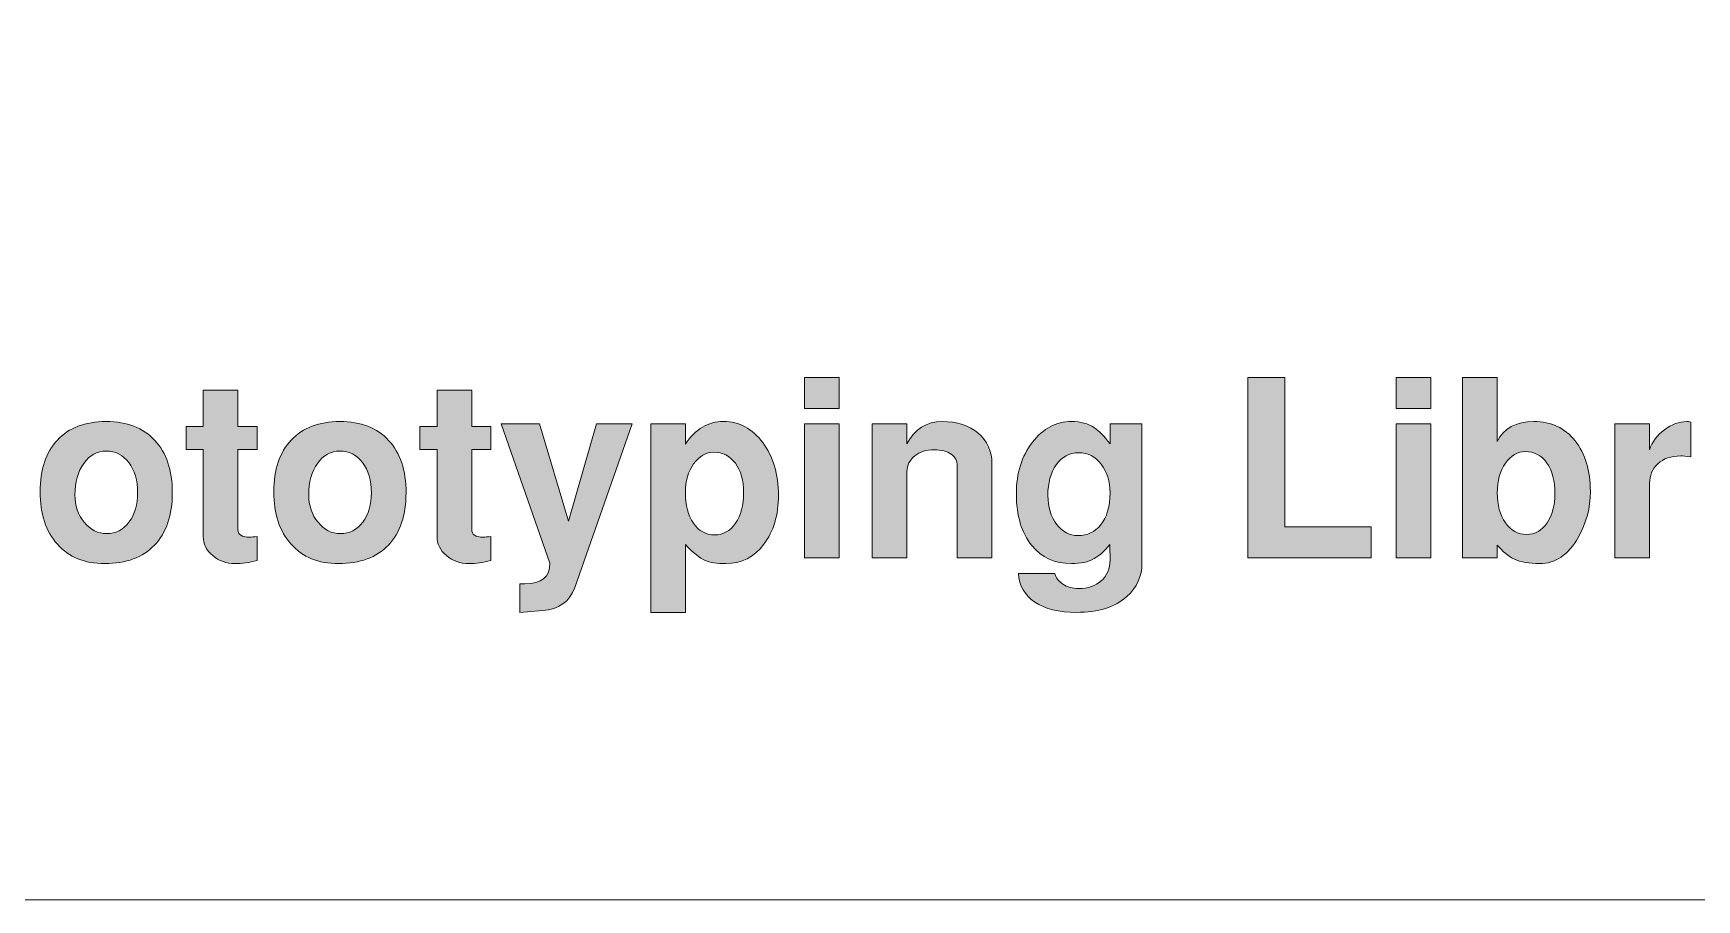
# Model space of a CAD drawing. Header units: inches. Extents: x 0.51 to 4.61, y -3.99 to -0.49.
# Drawn here: x 1.28 to 2.12, y -3.991 to -3.553 of the extents above; entities that cross this region are included whole.
import ezdxf

# ---------------------------------------------------------------- set-up
doc = ezdxf.new("R2010")
doc.units = ezdxf.units.IN
doc.header["$MEASUREMENT"] = 0
doc.layers.add('Layer 1', color=7, linetype='Continuous')

# ---------------------------------------------------------------- blocks, each defined once
blk = doc.blocks.new('block 27')
at = {"layer": 'Layer 1', "true_color": 0xed1f24}
h = blk.add_hatch(color=240, dxfattribs=at)
h.dxf.hatch_style = 2
h.paths.add_polyline_path([(1.68681, -3.74259), (1.6693, -3.74259), (1.6693, -3.72696), (1.68681, -3.72696)])
h.paths.add_polyline_path([(1.68681, -3.81809), (1.6693, -3.81809), (1.6693, -3.75034), (1.68681, -3.75034)])
h = blk.add_hatch(color=240, dxfattribs=at)
h.dxf.hatch_style = 2
h.paths.add_polyline_path([(1.95544, -3.81809), (1.89307, -3.81809), (1.89307, -3.72696), (1.91181, -3.72696), (1.91181, -3.80246), (1.95544, -3.80246)])
h = blk.add_hatch(color=240, dxfattribs=at)
h.dxf.hatch_style = 2
h.paths.add_polyline_path([(1.98544, -3.74259), (1.96794, -3.74259), (1.96794, -3.72696), (1.98544, -3.72696)])
h.paths.add_polyline_path([(1.98544, -3.81809), (1.96794, -3.81809), (1.96794, -3.75034), (1.98544, -3.75034)])
h = blk.add_hatch(color=240, dxfattribs=at)
h.dxf.hatch_style = 2
edge = h.paths.add_edge_path()
edge.add_spline(control_points=[(2.06607, -3.78459), (2.06607, -3.79276), (2.06402, -3.80046), (2.05994, -3.80771), (2.05494, -3.81655), (2.04844, -3.82096), (2.04044, -3.82096), (2.03527, -3.82096), (2.03102, -3.82021), (2.02769, -3.81871), (2.02477, -3.81729), (2.0219, -3.81492), (2.01906, -3.81159), (2.01906, -3.81159), (2.01906, -3.81809), (2.01906, -3.81809), (2.01906, -3.81809), (2.00157, -3.81809), (2.00157, -3.81809), (2.00157, -3.81809), (2.00157, -3.72696), (2.00157, -3.72696), (2.00157, -3.72696), (2.01906, -3.72696), (2.01906, -3.72696), (2.01906, -3.72696), (2.01906, -3.75934), (2.01906, -3.75934), (2.02231, -3.75259), (2.02848, -3.74921), (2.03756, -3.74921), (2.04631, -3.74921), (2.05325, -3.75246), (2.05838, -3.75897), (2.0635, -3.76546), (2.06607, -3.77401), (2.06607, -3.78459)], knot_values=[0, 0, 0, 0, 1, 1, 1, 2, 2, 2, 3, 3, 3, 4, 4, 4, 5, 5, 5, 6, 6, 6, 7, 7, 7, 8, 8, 8, 9, 9, 9, 10, 10, 10, 11, 11, 11, 12, 12, 12, 12], degree=3, periodic=1)
edge = h.paths.add_edge_path()
edge.add_spline(control_points=[(2.04819, -3.78559), (2.04819, -3.77917), (2.04682, -3.77403), (2.04408, -3.77015), (2.04134, -3.76628), (2.03773, -3.76434), (2.03325, -3.76434), (2.02935, -3.76434), (2.02601, -3.76632), (2.02323, -3.77028), (2.02045, -3.77424), (2.01906, -3.77922), (2.01906, -3.78521), (2.01906, -3.79138), (2.02043, -3.79642), (2.02317, -3.80034), (2.02591, -3.80425), (2.02947, -3.80621), (2.03387, -3.80621), (2.03811, -3.80621), (2.04155, -3.80427), (2.04421, -3.8004), (2.04686, -3.79652), (2.04819, -3.79159), (2.04819, -3.78559)], knot_values=[0, 0, 0, 0, 1, 1, 1, 2, 2, 2, 3, 3, 3, 4, 4, 4, 5, 5, 5, 6, 6, 6, 7, 7, 7, 8, 8, 8, 8], degree=3, periodic=1)
h = blk.add_hatch(color=240, dxfattribs=at)
h.dxf.hatch_style = 2
edge = h.paths.add_edge_path()
edge.add_spline(control_points=[(1.39306, -3.81946), (1.38897, -3.82046), (1.38526, -3.82096), (1.38193, -3.82096), (1.37752, -3.82096), (1.37373, -3.81961), (1.37056, -3.8169), (1.36739, -3.8142), (1.3658, -3.81096), (1.3658, -3.80721), (1.3658, -3.80721), (1.3658, -3.76334), (1.3658, -3.76334), (1.3658, -3.76334), (1.35718, -3.76334), (1.35718, -3.76334), (1.35718, -3.76334), (1.35718, -3.75172), (1.35718, -3.75172), (1.35718, -3.75172), (1.3658, -3.75172), (1.3658, -3.75172), (1.3658, -3.75172), (1.3658, -3.73334), (1.3658, -3.73334), (1.3658, -3.73334), (1.38331, -3.73334), (1.38331, -3.73334), (1.38331, -3.73334), (1.38331, -3.75172), (1.38331, -3.75172), (1.38331, -3.75172), (1.39306, -3.75172), (1.39306, -3.75172), (1.39306, -3.75172), (1.39306, -3.76334), (1.39306, -3.76334), (1.39306, -3.76334), (1.38331, -3.76334), (1.38331, -3.76334), (1.38331, -3.76334), (1.38331, -3.80371), (1.38331, -3.80371), (1.38331, -3.80629), (1.38526, -3.80759), (1.38918, -3.80759), (1.3901, -3.80751), (1.39139, -3.80742), (1.39306, -3.80734), (1.39306, -3.80734), (1.39306, -3.81946), (1.39306, -3.81946)], knot_values=[0, 0, 0, 0, 1, 1, 1, 2, 2, 2, 3, 3, 3, 4, 4, 4, 5, 5, 5, 6, 6, 6, 7, 7, 7, 8, 8, 8, 9, 9, 9, 10, 10, 10, 11, 11, 11, 12, 12, 12, 13, 13, 13, 14, 14, 14, 15, 15, 15, 16, 16, 16, 17, 17, 17, 17], degree=3, periodic=1)
h = blk.add_hatch(color=240, dxfattribs=at)
h.dxf.hatch_style = 2
edge = h.paths.add_edge_path()
edge.add_spline(control_points=[(1.51106, -3.81946), (1.50697, -3.82046), (1.50326, -3.82096), (1.49993, -3.82096), (1.49552, -3.82096), (1.49173, -3.81961), (1.48856, -3.8169), (1.48539, -3.8142), (1.48381, -3.81096), (1.48381, -3.80721), (1.48381, -3.80721), (1.48381, -3.76334), (1.48381, -3.76334), (1.48381, -3.76334), (1.47518, -3.76334), (1.47518, -3.76334), (1.47518, -3.76334), (1.47518, -3.75172), (1.47518, -3.75172), (1.47518, -3.75172), (1.48381, -3.75172), (1.48381, -3.75172), (1.48381, -3.75172), (1.48381, -3.73334), (1.48381, -3.73334), (1.48381, -3.73334), (1.50131, -3.73334), (1.50131, -3.73334), (1.50131, -3.73334), (1.50131, -3.75172), (1.50131, -3.75172), (1.50131, -3.75172), (1.51106, -3.75172), (1.51106, -3.75172), (1.51106, -3.75172), (1.51106, -3.76334), (1.51106, -3.76334), (1.51106, -3.76334), (1.50131, -3.76334), (1.50131, -3.76334), (1.50131, -3.76334), (1.50131, -3.80371), (1.50131, -3.80371), (1.50131, -3.80629), (1.50326, -3.80759), (1.50718, -3.80759), (1.5081, -3.80751), (1.50939, -3.80742), (1.51106, -3.80734), (1.51106, -3.80734), (1.51106, -3.81946), (1.51106, -3.81946)], knot_values=[0, 0, 0, 0, 1, 1, 1, 2, 2, 2, 3, 3, 3, 4, 4, 4, 5, 5, 5, 6, 6, 6, 7, 7, 7, 8, 8, 8, 9, 9, 9, 10, 10, 10, 11, 11, 11, 12, 12, 12, 13, 13, 13, 14, 14, 14, 15, 15, 15, 16, 16, 16, 17, 17, 17, 17], degree=3, periodic=1)
h = blk.add_hatch(color=240, dxfattribs=at)
h.dxf.hatch_style = 2
edge = h.paths.add_edge_path()
edge.add_spline(control_points=[(1.35018, -3.78509), (1.35018, -3.79651), (1.3472, -3.80534), (1.34124, -3.81159), (1.33528, -3.81784), (1.32688, -3.82096), (1.31605, -3.82096), (1.30596, -3.82096), (1.29801, -3.81772), (1.29218, -3.81121), (1.28634, -3.80471), (1.28343, -3.79584), (1.28343, -3.78459), (1.28343, -3.77351), (1.28634, -3.76484), (1.29218, -3.75859), (1.29801, -3.75234), (1.30621, -3.74921), (1.3168, -3.74921), (1.3273, -3.74921), (1.33549, -3.75238), (1.34136, -3.75871), (1.34724, -3.76505), (1.35018, -3.77384), (1.35018, -3.78509)], knot_values=[0, 0, 0, 0, 1, 1, 1, 2, 2, 2, 3, 3, 3, 4, 4, 4, 5, 5, 5, 6, 6, 6, 7, 7, 7, 8, 8, 8, 8], degree=3, periodic=1)
edge = h.paths.add_edge_path()
edge.add_spline(control_points=[(1.33268, -3.78515), (1.33268, -3.77892), (1.33118, -3.77385), (1.32817, -3.76994), (1.32517, -3.76604), (1.32138, -3.76409), (1.3168, -3.76409), (1.31222, -3.76409), (1.30844, -3.76617), (1.30549, -3.77032), (1.30253, -3.77448), (1.30105, -3.77979), (1.30105, -3.78627), (1.30105, -3.79167), (1.30261, -3.79628), (1.30574, -3.8001), (1.30887, -3.80393), (1.31263, -3.80584), (1.31705, -3.80584), (1.32163, -3.80584), (1.32539, -3.80391), (1.3283, -3.80004), (1.33122, -3.79618), (1.33268, -3.79122), (1.33268, -3.78515)], knot_values=[0, 0, 0, 0, 1, 1, 1, 2, 2, 2, 3, 3, 3, 4, 4, 4, 5, 5, 5, 6, 6, 6, 7, 7, 7, 8, 8, 8, 8], degree=3, periodic=1)
h = blk.add_hatch(color=240, dxfattribs=at)
h.dxf.hatch_style = 2
edge = h.paths.add_edge_path()
edge.add_spline(control_points=[(1.46819, -3.78509), (1.46819, -3.79651), (1.4652, -3.80534), (1.45925, -3.81159), (1.45329, -3.81784), (1.44489, -3.82096), (1.43405, -3.82096), (1.42397, -3.82096), (1.41602, -3.81772), (1.41018, -3.81121), (1.40435, -3.80471), (1.40144, -3.79584), (1.40144, -3.78459), (1.40144, -3.77351), (1.40435, -3.76484), (1.41018, -3.75859), (1.41602, -3.75234), (1.42422, -3.74921), (1.43481, -3.74921), (1.44531, -3.74921), (1.4535, -3.75238), (1.45937, -3.75871), (1.46524, -3.76505), (1.46819, -3.77384), (1.46819, -3.78509)], knot_values=[0, 0, 0, 0, 1, 1, 1, 2, 2, 2, 3, 3, 3, 4, 4, 4, 5, 5, 5, 6, 6, 6, 7, 7, 7, 8, 8, 8, 8], degree=3, periodic=1)
edge = h.paths.add_edge_path()
edge.add_spline(control_points=[(1.45068, -3.78515), (1.45068, -3.77892), (1.44918, -3.77385), (1.44618, -3.76994), (1.44318, -3.76604), (1.43939, -3.76409), (1.43481, -3.76409), (1.43022, -3.76409), (1.42645, -3.76617), (1.4235, -3.77032), (1.42054, -3.77448), (1.41906, -3.77979), (1.41906, -3.78627), (1.41906, -3.79167), (1.42062, -3.79628), (1.42375, -3.8001), (1.42687, -3.80393), (1.43064, -3.80584), (1.43506, -3.80584), (1.43964, -3.80584), (1.44339, -3.80391), (1.44631, -3.80004), (1.44923, -3.79618), (1.45068, -3.79122), (1.45068, -3.78515)], knot_values=[0, 0, 0, 0, 1, 1, 1, 2, 2, 2, 3, 3, 3, 4, 4, 4, 5, 5, 5, 6, 6, 6, 7, 7, 7, 8, 8, 8, 8], degree=3, periodic=1)
h = blk.add_hatch(color=240, dxfattribs=at)
h.dxf.hatch_style = 2
edge = h.paths.add_edge_path()
edge.add_spline(control_points=[(1.58231, -3.75034), (1.58231, -3.75034), (1.55331, -3.83309), (1.55331, -3.83309), (1.55081, -3.84017), (1.54539, -3.84405), (1.53706, -3.84471), (1.53706, -3.84471), (1.52556, -3.84559), (1.52556, -3.84559), (1.52556, -3.84559), (1.52556, -3.83121), (1.52556, -3.83121), (1.52556, -3.83121), (1.52818, -3.83121), (1.52818, -3.83121), (1.5366, -3.83121), (1.54081, -3.82771), (1.54081, -3.82071), (1.54081, -3.82071), (1.51618, -3.75034), (1.51618, -3.75034), (1.51618, -3.75034), (1.53556, -3.75034), (1.53556, -3.75034), (1.53556, -3.75034), (1.55018, -3.79947), (1.55018, -3.79947), (1.55018, -3.79947), (1.56431, -3.75034), (1.56431, -3.75034), (1.56431, -3.75034), (1.58231, -3.75034), (1.58231, -3.75034)], knot_values=[0, 0, 0, 0, 1, 1, 1, 2, 2, 2, 3, 3, 3, 4, 4, 4, 5, 5, 5, 6, 6, 6, 7, 7, 7, 8, 8, 8, 9, 9, 9, 10, 10, 10, 11, 11, 11, 11], degree=3, periodic=1)
h = blk.add_hatch(color=240, dxfattribs=at)
h.dxf.hatch_style = 2
edge = h.paths.add_edge_path()
edge.add_spline(control_points=[(1.65618, -3.78647), (1.65618, -3.79646), (1.65373, -3.80471), (1.64881, -3.81121), (1.64389, -3.81772), (1.63747, -3.82096), (1.62956, -3.82096), (1.62506, -3.82096), (1.6216, -3.82042), (1.61918, -3.81934), (1.61635, -3.81809), (1.61302, -3.81542), (1.60919, -3.81134), (1.60919, -3.81134), (1.60919, -3.84559), (1.60919, -3.84559), (1.60919, -3.84559), (1.59168, -3.84559), (1.59168, -3.84559), (1.59168, -3.84559), (1.59168, -3.75034), (1.59168, -3.75034), (1.59168, -3.75034), (1.60919, -3.75034), (1.60919, -3.75034), (1.60919, -3.75034), (1.60919, -3.76059), (1.60919, -3.76059), (1.61426, -3.753), (1.62068, -3.74921), (1.62843, -3.74921), (1.63635, -3.74921), (1.64295, -3.75275), (1.64825, -3.75984), (1.65354, -3.76692), (1.65618, -3.7758), (1.65618, -3.78647)], knot_values=[0, 0, 0, 0, 1, 1, 1, 2, 2, 2, 3, 3, 3, 4, 4, 4, 5, 5, 5, 6, 6, 6, 7, 7, 7, 8, 8, 8, 9, 9, 9, 10, 10, 10, 11, 11, 11, 12, 12, 12, 12], degree=3, periodic=1)
edge = h.paths.add_edge_path()
edge.add_spline(control_points=[(1.63856, -3.78497), (1.63856, -3.77888), (1.63719, -3.77399), (1.63443, -3.77028), (1.63169, -3.76657), (1.62806, -3.76472), (1.62356, -3.76472), (1.61956, -3.76472), (1.61616, -3.76665), (1.61337, -3.77053), (1.61058, -3.7744), (1.60919, -3.77926), (1.60919, -3.78509), (1.60919, -3.7915), (1.61053, -3.79667), (1.61325, -3.80059), (1.61595, -3.8045), (1.61951, -3.80646), (1.62394, -3.80646), (1.62826, -3.80646), (1.63179, -3.8045), (1.63449, -3.80059), (1.6372, -3.79667), (1.63856, -3.79146), (1.63856, -3.78497)], knot_values=[0, 0, 0, 0, 1, 1, 1, 2, 2, 2, 3, 3, 3, 4, 4, 4, 5, 5, 5, 6, 6, 6, 7, 7, 7, 8, 8, 8, 8], degree=3, periodic=1)
h = blk.add_hatch(color=240, dxfattribs=at)
h.dxf.hatch_style = 2
edge = h.paths.add_edge_path()
edge.add_spline(control_points=[(1.76394, -3.81809), (1.76394, -3.81809), (1.74644, -3.81809), (1.74644, -3.81809), (1.74644, -3.81809), (1.74644, -3.77159), (1.74644, -3.77159), (1.74644, -3.76909), (1.7454, -3.76711), (1.74331, -3.76565), (1.74123, -3.76419), (1.7384, -3.76346), (1.73482, -3.76346), (1.7309, -3.76346), (1.72763, -3.76451), (1.725, -3.76659), (1.72238, -3.76867), (1.72106, -3.77129), (1.72106, -3.77446), (1.72106, -3.77446), (1.72106, -3.81809), (1.72106, -3.81809), (1.72106, -3.81809), (1.70357, -3.81809), (1.70357, -3.81809), (1.70357, -3.81809), (1.70357, -3.75034), (1.70357, -3.75034), (1.70357, -3.75034), (1.72106, -3.75034), (1.72106, -3.75034), (1.72106, -3.75034), (1.72106, -3.76046), (1.72106, -3.76046), (1.72498, -3.75296), (1.7309, -3.74921), (1.73882, -3.74921), (1.7464, -3.74921), (1.75248, -3.75117), (1.75707, -3.75509), (1.76164, -3.75901), (1.76394, -3.76417), (1.76394, -3.77059), (1.76394, -3.77059), (1.76394, -3.81809), (1.76394, -3.81809)], knot_values=[0, 0, 0, 0, 1, 1, 1, 2, 2, 2, 3, 3, 3, 4, 4, 4, 5, 5, 5, 6, 6, 6, 7, 7, 7, 8, 8, 8, 9, 9, 9, 10, 10, 10, 11, 11, 11, 12, 12, 12, 13, 13, 13, 14, 14, 14, 15, 15, 15, 15], degree=3, periodic=1)
h = blk.add_hatch(color=240, dxfattribs=at)
h.dxf.hatch_style = 2
edge = h.paths.add_edge_path()
edge.add_spline(control_points=[(1.83969, -3.82059), (1.83969, -3.82734), (1.83714, -3.833), (1.83207, -3.83759), (1.82614, -3.84292), (1.81769, -3.84559), (1.80669, -3.84559), (1.79777, -3.84559), (1.79075, -3.84386), (1.78562, -3.8404), (1.7805, -3.83694), (1.77773, -3.83213), (1.77732, -3.82596), (1.77732, -3.82596), (1.79566, -3.82596), (1.79566, -3.82596), (1.79608, -3.82796), (1.79742, -3.82973), (1.79968, -3.83128), (1.80195, -3.83282), (1.80463, -3.83359), (1.80773, -3.83359), (1.81242, -3.83359), (1.81623, -3.83228), (1.81917, -3.82965), (1.8221, -3.82703), (1.82357, -3.82355), (1.82357, -3.81921), (1.82357, -3.81471), (1.82352, -3.81209), (1.82344, -3.81134), (1.82067, -3.81476), (1.81803, -3.81713), (1.81552, -3.81846), (1.81251, -3.82013), (1.8087, -3.82096), (1.80408, -3.82096), (1.79571, -3.82096), (1.78905, -3.81793), (1.78411, -3.81184), (1.77891, -3.80551), (1.77631, -3.7968), (1.77631, -3.78571), (1.77631, -3.77538), (1.77899, -3.76671), (1.78436, -3.75971), (1.78972, -3.75271), (1.79634, -3.74921), (1.80421, -3.74921), (1.80865, -3.74921), (1.81247, -3.75026), (1.81565, -3.75234), (1.81799, -3.75392), (1.82063, -3.75663), (1.82357, -3.76046), (1.82357, -3.76046), (1.82357, -3.75034), (1.82357, -3.75034), (1.82357, -3.75034), (1.83969, -3.75034), (1.83969, -3.75034), (1.83969, -3.75034), (1.83969, -3.82059), (1.83969, -3.82059)], knot_values=[0, 0, 0, 0, 1, 1, 1, 2, 2, 2, 3, 3, 3, 4, 4, 4, 5, 5, 5, 6, 6, 6, 7, 7, 7, 8, 8, 8, 9, 9, 9, 10, 10, 10, 11, 11, 11, 12, 12, 12, 13, 13, 13, 14, 14, 14, 15, 15, 15, 16, 16, 16, 17, 17, 17, 18, 18, 18, 19, 19, 19, 20, 20, 20, 21, 21, 21, 21], degree=3, periodic=1)
edge = h.paths.add_edge_path()
edge.add_spline(control_points=[(1.82357, -3.78521), (1.82357, -3.77938), (1.82206, -3.77455), (1.81906, -3.77071), (1.81607, -3.76688), (1.81227, -3.76496), (1.80769, -3.76496), (1.80302, -3.76496), (1.79927, -3.76698), (1.79644, -3.77102), (1.79361, -3.77507), (1.79219, -3.78025), (1.79219, -3.78659), (1.79219, -3.79234), (1.79367, -3.79715), (1.79662, -3.80103), (1.79958, -3.8049), (1.80319, -3.80684), (1.80744, -3.80684), (1.81211, -3.80684), (1.8159, -3.80505), (1.81881, -3.80147), (1.82198, -3.79755), (1.82357, -3.79213), (1.82357, -3.78521)], knot_values=[0, 0, 0, 0, 1, 1, 1, 2, 2, 2, 3, 3, 3, 4, 4, 4, 5, 5, 5, 6, 6, 6, 7, 7, 7, 8, 8, 8, 8], degree=3, periodic=1)
h = blk.add_hatch(color=240, dxfattribs=at)
h.dxf.hatch_style = 2
edge = h.paths.add_edge_path()
edge.add_spline(control_points=[(2.11682, -3.76696), (2.11449, -3.76671), (2.11278, -3.76659), (2.11169, -3.76659), (2.10678, -3.76659), (2.10293, -3.7679), (2.10013, -3.77053), (2.09734, -3.77315), (2.09595, -3.77646), (2.09595, -3.78046), (2.09595, -3.78046), (2.09595, -3.81809), (2.09595, -3.81809), (2.09595, -3.81809), (2.07844, -3.81809), (2.07844, -3.81809), (2.07844, -3.81809), (2.07844, -3.75034), (2.07844, -3.75034), (2.07844, -3.75034), (2.09595, -3.75034), (2.09595, -3.75034), (2.09595, -3.75034), (2.09595, -3.76346), (2.09595, -3.76346), (2.0972, -3.75946), (2.0997, -3.75609), (2.10345, -3.75334), (2.1072, -3.75059), (2.11095, -3.74921), (2.1147, -3.74921), (2.11511, -3.74921), (2.11582, -3.74929), (2.11682, -3.74946), (2.11682, -3.74946), (2.11682, -3.76696), (2.11682, -3.76696)], knot_values=[0, 0, 0, 0, 1, 1, 1, 2, 2, 2, 3, 3, 3, 4, 4, 4, 5, 5, 5, 6, 6, 6, 7, 7, 7, 8, 8, 8, 9, 9, 9, 10, 10, 10, 11, 11, 11, 12, 12, 12, 12], degree=3, periodic=1)
at = {"layer": 'Layer 1', "lineweight": 0}
for points in [[(1.68681, -3.74259), (1.6693, -3.74259), (1.6693, -3.72696), (1.68681, -3.72696), (1.68681, -3.74259)], [(1.95544, -3.81809), (1.89307, -3.81809), (1.89307, -3.72696), (1.91181, -3.72696), (1.91181, -3.80246), (1.95544, -3.80246), (1.95544, -3.81809)], [(1.98544, -3.74259), (1.96794, -3.74259), (1.96794, -3.72696), (1.98544, -3.72696), (1.98544, -3.74259)], [(1.68681, -3.81809), (1.6693, -3.81809), (1.6693, -3.75034), (1.68681, -3.75034), (1.68681, -3.81809)], [(1.98544, -3.81809), (1.96794, -3.81809), (1.96794, -3.75034), (1.98544, -3.75034), (1.98544, -3.81809)]]:
    blk.add_lwpolyline(points, dxfattribs=at)
for points, knots in [([(2.06607, -3.78459), (2.06607, -3.79276), (2.06402, -3.80046), (2.05994, -3.80771), (2.05494, -3.81655), (2.04844, -3.82096), (2.04044, -3.82096), (2.03527, -3.82096), (2.03102, -3.82021), (2.02769, -3.81871), (2.02477, -3.81729), (2.0219, -3.81492), (2.01906, -3.81159), (2.01906, -3.81159), (2.01906, -3.81809), (2.01906, -3.81809), (2.01906, -3.81809), (2.00157, -3.81809), (2.00157, -3.81809), (2.00157, -3.81809), (2.00157, -3.72696), (2.00157, -3.72696), (2.00157, -3.72696), (2.01906, -3.72696), (2.01906, -3.72696), (2.01906, -3.72696), (2.01906, -3.75934), (2.01906, -3.75934), (2.02231, -3.75259), (2.02848, -3.74921), (2.03756, -3.74921), (2.04631, -3.74921), (2.05325, -3.75246), (2.05838, -3.75897), (2.0635, -3.76546), (2.06607, -3.77401), (2.06607, -3.78459)], [0, 0, 0, 0, 1, 1, 1, 2, 2, 2, 3, 3, 3, 4, 4, 4, 5, 5, 5, 6, 6, 6, 7, 7, 7, 8, 8, 8, 9, 9, 9, 10, 10, 10, 11, 11, 11, 12, 12, 12, 12]), ([(1.39306, -3.81946), (1.38897, -3.82046), (1.38526, -3.82096), (1.38193, -3.82096), (1.37752, -3.82096), (1.37373, -3.81961), (1.37056, -3.8169), (1.36739, -3.8142), (1.3658, -3.81096), (1.3658, -3.80721), (1.3658, -3.80721), (1.3658, -3.76334), (1.3658, -3.76334), (1.3658, -3.76334), (1.35718, -3.76334), (1.35718, -3.76334), (1.35718, -3.76334), (1.35718, -3.75172), (1.35718, -3.75172), (1.35718, -3.75172), (1.3658, -3.75172), (1.3658, -3.75172), (1.3658, -3.75172), (1.3658, -3.73334), (1.3658, -3.73334), (1.3658, -3.73334), (1.38331, -3.73334), (1.38331, -3.73334), (1.38331, -3.73334), (1.38331, -3.75172), (1.38331, -3.75172), (1.38331, -3.75172), (1.39306, -3.75172), (1.39306, -3.75172), (1.39306, -3.75172), (1.39306, -3.76334), (1.39306, -3.76334), (1.39306, -3.76334), (1.38331, -3.76334), (1.38331, -3.76334), (1.38331, -3.76334), (1.38331, -3.80371), (1.38331, -3.80371), (1.38331, -3.80629), (1.38526, -3.80759), (1.38918, -3.80759), (1.3901, -3.80751), (1.39139, -3.80742), (1.39306, -3.80734), (1.39306, -3.80734), (1.39306, -3.81946), (1.39306, -3.81946)], [0, 0, 0, 0, 1, 1, 1, 2, 2, 2, 3, 3, 3, 4, 4, 4, 5, 5, 5, 6, 6, 6, 7, 7, 7, 8, 8, 8, 9, 9, 9, 10, 10, 10, 11, 11, 11, 12, 12, 12, 13, 13, 13, 14, 14, 14, 15, 15, 15, 16, 16, 16, 17, 17, 17, 17]), ([(1.51106, -3.81946), (1.50697, -3.82046), (1.50326, -3.82096), (1.49993, -3.82096), (1.49552, -3.82096), (1.49173, -3.81961), (1.48856, -3.8169), (1.48539, -3.8142), (1.48381, -3.81096), (1.48381, -3.80721), (1.48381, -3.80721), (1.48381, -3.76334), (1.48381, -3.76334), (1.48381, -3.76334), (1.47518, -3.76334), (1.47518, -3.76334), (1.47518, -3.76334), (1.47518, -3.75172), (1.47518, -3.75172), (1.47518, -3.75172), (1.48381, -3.75172), (1.48381, -3.75172), (1.48381, -3.75172), (1.48381, -3.73334), (1.48381, -3.73334), (1.48381, -3.73334), (1.50131, -3.73334), (1.50131, -3.73334), (1.50131, -3.73334), (1.50131, -3.75172), (1.50131, -3.75172), (1.50131, -3.75172), (1.51106, -3.75172), (1.51106, -3.75172), (1.51106, -3.75172), (1.51106, -3.76334), (1.51106, -3.76334), (1.51106, -3.76334), (1.50131, -3.76334), (1.50131, -3.76334), (1.50131, -3.76334), (1.50131, -3.80371), (1.50131, -3.80371), (1.50131, -3.80629), (1.50326, -3.80759), (1.50718, -3.80759), (1.5081, -3.80751), (1.50939, -3.80742), (1.51106, -3.80734), (1.51106, -3.80734), (1.51106, -3.81946), (1.51106, -3.81946)], [0, 0, 0, 0, 1, 1, 1, 2, 2, 2, 3, 3, 3, 4, 4, 4, 5, 5, 5, 6, 6, 6, 7, 7, 7, 8, 8, 8, 9, 9, 9, 10, 10, 10, 11, 11, 11, 12, 12, 12, 13, 13, 13, 14, 14, 14, 15, 15, 15, 16, 16, 16, 17, 17, 17, 17]), ([(1.35018, -3.78509), (1.35018, -3.79651), (1.3472, -3.80534), (1.34124, -3.81159), (1.33528, -3.81784), (1.32688, -3.82096), (1.31605, -3.82096), (1.30596, -3.82096), (1.29801, -3.81772), (1.29218, -3.81121), (1.28634, -3.80471), (1.28343, -3.79584), (1.28343, -3.78459), (1.28343, -3.77351), (1.28634, -3.76484), (1.29218, -3.75859), (1.29801, -3.75234), (1.30621, -3.74921), (1.3168, -3.74921), (1.3273, -3.74921), (1.33549, -3.75238), (1.34136, -3.75871), (1.34724, -3.76505), (1.35018, -3.77384), (1.35018, -3.78509)], [0, 0, 0, 0, 1, 1, 1, 2, 2, 2, 3, 3, 3, 4, 4, 4, 5, 5, 5, 6, 6, 6, 7, 7, 7, 8, 8, 8, 8]), ([(1.46819, -3.78509), (1.46819, -3.79651), (1.4652, -3.80534), (1.45925, -3.81159), (1.45329, -3.81784), (1.44489, -3.82096), (1.43405, -3.82096), (1.42397, -3.82096), (1.41602, -3.81772), (1.41018, -3.81121), (1.40435, -3.80471), (1.40144, -3.79584), (1.40144, -3.78459), (1.40144, -3.77351), (1.40435, -3.76484), (1.41018, -3.75859), (1.41602, -3.75234), (1.42422, -3.74921), (1.43481, -3.74921), (1.44531, -3.74921), (1.4535, -3.75238), (1.45937, -3.75871), (1.46524, -3.76505), (1.46819, -3.77384), (1.46819, -3.78509)], [0, 0, 0, 0, 1, 1, 1, 2, 2, 2, 3, 3, 3, 4, 4, 4, 5, 5, 5, 6, 6, 6, 7, 7, 7, 8, 8, 8, 8]), ([(1.58231, -3.75034), (1.58231, -3.75034), (1.55331, -3.83309), (1.55331, -3.83309), (1.55081, -3.84017), (1.54539, -3.84405), (1.53706, -3.84471), (1.53706, -3.84471), (1.52556, -3.84559), (1.52556, -3.84559), (1.52556, -3.84559), (1.52556, -3.83121), (1.52556, -3.83121), (1.52556, -3.83121), (1.52818, -3.83121), (1.52818, -3.83121), (1.5366, -3.83121), (1.54081, -3.82771), (1.54081, -3.82071), (1.54081, -3.82071), (1.51618, -3.75034), (1.51618, -3.75034), (1.51618, -3.75034), (1.53556, -3.75034), (1.53556, -3.75034), (1.53556, -3.75034), (1.55018, -3.79947), (1.55018, -3.79947), (1.55018, -3.79947), (1.56431, -3.75034), (1.56431, -3.75034), (1.56431, -3.75034), (1.58231, -3.75034), (1.58231, -3.75034)], [0, 0, 0, 0, 1, 1, 1, 2, 2, 2, 3, 3, 3, 4, 4, 4, 5, 5, 5, 6, 6, 6, 7, 7, 7, 8, 8, 8, 9, 9, 9, 10, 10, 10, 11, 11, 11, 11]), ([(1.65618, -3.78647), (1.65618, -3.79646), (1.65373, -3.80471), (1.64881, -3.81121), (1.64389, -3.81772), (1.63747, -3.82096), (1.62956, -3.82096), (1.62506, -3.82096), (1.6216, -3.82042), (1.61918, -3.81934), (1.61635, -3.81809), (1.61302, -3.81542), (1.60919, -3.81134), (1.60919, -3.81134), (1.60919, -3.84559), (1.60919, -3.84559), (1.60919, -3.84559), (1.59168, -3.84559), (1.59168, -3.84559), (1.59168, -3.84559), (1.59168, -3.75034), (1.59168, -3.75034), (1.59168, -3.75034), (1.60919, -3.75034), (1.60919, -3.75034), (1.60919, -3.75034), (1.60919, -3.76059), (1.60919, -3.76059), (1.61426, -3.753), (1.62068, -3.74921), (1.62843, -3.74921), (1.63635, -3.74921), (1.64295, -3.75275), (1.64825, -3.75984), (1.65354, -3.76692), (1.65618, -3.7758), (1.65618, -3.78647)], [0, 0, 0, 0, 1, 1, 1, 2, 2, 2, 3, 3, 3, 4, 4, 4, 5, 5, 5, 6, 6, 6, 7, 7, 7, 8, 8, 8, 9, 9, 9, 10, 10, 10, 11, 11, 11, 12, 12, 12, 12]), ([(1.76394, -3.81809), (1.76394, -3.81809), (1.74644, -3.81809), (1.74644, -3.81809), (1.74644, -3.81809), (1.74644, -3.77159), (1.74644, -3.77159), (1.74644, -3.76909), (1.7454, -3.76711), (1.74331, -3.76565), (1.74123, -3.76419), (1.7384, -3.76346), (1.73482, -3.76346), (1.7309, -3.76346), (1.72763, -3.76451), (1.725, -3.76659), (1.72238, -3.76867), (1.72106, -3.77129), (1.72106, -3.77446), (1.72106, -3.77446), (1.72106, -3.81809), (1.72106, -3.81809), (1.72106, -3.81809), (1.70357, -3.81809), (1.70357, -3.81809), (1.70357, -3.81809), (1.70357, -3.75034), (1.70357, -3.75034), (1.70357, -3.75034), (1.72106, -3.75034), (1.72106, -3.75034), (1.72106, -3.75034), (1.72106, -3.76046), (1.72106, -3.76046), (1.72498, -3.75296), (1.7309, -3.74921), (1.73882, -3.74921), (1.7464, -3.74921), (1.75248, -3.75117), (1.75707, -3.75509), (1.76164, -3.75901), (1.76394, -3.76417), (1.76394, -3.77059), (1.76394, -3.77059), (1.76394, -3.81809), (1.76394, -3.81809)], [0, 0, 0, 0, 1, 1, 1, 2, 2, 2, 3, 3, 3, 4, 4, 4, 5, 5, 5, 6, 6, 6, 7, 7, 7, 8, 8, 8, 9, 9, 9, 10, 10, 10, 11, 11, 11, 12, 12, 12, 13, 13, 13, 14, 14, 14, 15, 15, 15, 15]), ([(1.83969, -3.82059), (1.83969, -3.82734), (1.83714, -3.833), (1.83207, -3.83759), (1.82614, -3.84292), (1.81769, -3.84559), (1.80669, -3.84559), (1.79777, -3.84559), (1.79075, -3.84386), (1.78562, -3.8404), (1.7805, -3.83694), (1.77773, -3.83213), (1.77732, -3.82596), (1.77732, -3.82596), (1.79566, -3.82596), (1.79566, -3.82596), (1.79608, -3.82796), (1.79742, -3.82973), (1.79968, -3.83128), (1.80195, -3.83282), (1.80463, -3.83359), (1.80773, -3.83359), (1.81242, -3.83359), (1.81623, -3.83228), (1.81917, -3.82965), (1.8221, -3.82703), (1.82357, -3.82355), (1.82357, -3.81921), (1.82357, -3.81471), (1.82352, -3.81209), (1.82344, -3.81134), (1.82067, -3.81476), (1.81803, -3.81713), (1.81552, -3.81846), (1.81251, -3.82013), (1.8087, -3.82096), (1.80408, -3.82096), (1.79571, -3.82096), (1.78905, -3.81793), (1.78411, -3.81184), (1.77891, -3.80551), (1.77631, -3.7968), (1.77631, -3.78571), (1.77631, -3.77538), (1.77899, -3.76671), (1.78436, -3.75971), (1.78972, -3.75271), (1.79634, -3.74921), (1.80421, -3.74921), (1.80865, -3.74921), (1.81247, -3.75026), (1.81565, -3.75234), (1.81799, -3.75392), (1.82063, -3.75663), (1.82357, -3.76046), (1.82357, -3.76046), (1.82357, -3.75034), (1.82357, -3.75034), (1.82357, -3.75034), (1.83969, -3.75034), (1.83969, -3.75034), (1.83969, -3.75034), (1.83969, -3.82059), (1.83969, -3.82059)], [0, 0, 0, 0, 1, 1, 1, 2, 2, 2, 3, 3, 3, 4, 4, 4, 5, 5, 5, 6, 6, 6, 7, 7, 7, 8, 8, 8, 9, 9, 9, 10, 10, 10, 11, 11, 11, 12, 12, 12, 13, 13, 13, 14, 14, 14, 15, 15, 15, 16, 16, 16, 17, 17, 17, 18, 18, 18, 19, 19, 19, 20, 20, 20, 21, 21, 21, 21]), ([(2.11682, -3.76696), (2.11449, -3.76671), (2.11278, -3.76659), (2.11169, -3.76659), (2.10678, -3.76659), (2.10293, -3.7679), (2.10013, -3.77053), (2.09734, -3.77315), (2.09595, -3.77646), (2.09595, -3.78046), (2.09595, -3.78046), (2.09595, -3.81809), (2.09595, -3.81809), (2.09595, -3.81809), (2.07844, -3.81809), (2.07844, -3.81809), (2.07844, -3.81809), (2.07844, -3.75034), (2.07844, -3.75034), (2.07844, -3.75034), (2.09595, -3.75034), (2.09595, -3.75034), (2.09595, -3.75034), (2.09595, -3.76346), (2.09595, -3.76346), (2.0972, -3.75946), (2.0997, -3.75609), (2.10345, -3.75334), (2.1072, -3.75059), (2.11095, -3.74921), (2.1147, -3.74921), (2.11511, -3.74921), (2.11582, -3.74929), (2.11682, -3.74946), (2.11682, -3.74946), (2.11682, -3.76696), (2.11682, -3.76696)], [0, 0, 0, 0, 1, 1, 1, 2, 2, 2, 3, 3, 3, 4, 4, 4, 5, 5, 5, 6, 6, 6, 7, 7, 7, 8, 8, 8, 9, 9, 9, 10, 10, 10, 11, 11, 11, 12, 12, 12, 12]), ([(1.33268, -3.78515), (1.33268, -3.77892), (1.33118, -3.77385), (1.32817, -3.76994), (1.32517, -3.76604), (1.32138, -3.76409), (1.3168, -3.76409), (1.31222, -3.76409), (1.30844, -3.76617), (1.30549, -3.77032), (1.30253, -3.77448), (1.30105, -3.77979), (1.30105, -3.78627), (1.30105, -3.79167), (1.30261, -3.79628), (1.30574, -3.8001), (1.30887, -3.80393), (1.31263, -3.80584), (1.31705, -3.80584), (1.32163, -3.80584), (1.32539, -3.80391), (1.3283, -3.80004), (1.33122, -3.79618), (1.33268, -3.79122), (1.33268, -3.78515)], [0, 0, 0, 0, 1, 1, 1, 2, 2, 2, 3, 3, 3, 4, 4, 4, 5, 5, 5, 6, 6, 6, 7, 7, 7, 8, 8, 8, 8]), ([(1.45068, -3.78515), (1.45068, -3.77892), (1.44918, -3.77385), (1.44618, -3.76994), (1.44318, -3.76604), (1.43939, -3.76409), (1.43481, -3.76409), (1.43022, -3.76409), (1.42645, -3.76617), (1.4235, -3.77032), (1.42054, -3.77448), (1.41906, -3.77979), (1.41906, -3.78627), (1.41906, -3.79167), (1.42062, -3.79628), (1.42375, -3.8001), (1.42687, -3.80393), (1.43064, -3.80584), (1.43506, -3.80584), (1.43964, -3.80584), (1.44339, -3.80391), (1.44631, -3.80004), (1.44923, -3.79618), (1.45068, -3.79122), (1.45068, -3.78515)], [0, 0, 0, 0, 1, 1, 1, 2, 2, 2, 3, 3, 3, 4, 4, 4, 5, 5, 5, 6, 6, 6, 7, 7, 7, 8, 8, 8, 8]), ([(1.63856, -3.78497), (1.63856, -3.77888), (1.63719, -3.77399), (1.63443, -3.77028), (1.63169, -3.76657), (1.62806, -3.76472), (1.62356, -3.76472), (1.61956, -3.76472), (1.61616, -3.76665), (1.61337, -3.77053), (1.61058, -3.7744), (1.60919, -3.77926), (1.60919, -3.78509), (1.60919, -3.7915), (1.61053, -3.79667), (1.61325, -3.80059), (1.61595, -3.8045), (1.61951, -3.80646), (1.62394, -3.80646), (1.62826, -3.80646), (1.63179, -3.8045), (1.63449, -3.80059), (1.6372, -3.79667), (1.63856, -3.79146), (1.63856, -3.78497)], [0, 0, 0, 0, 1, 1, 1, 2, 2, 2, 3, 3, 3, 4, 4, 4, 5, 5, 5, 6, 6, 6, 7, 7, 7, 8, 8, 8, 8]), ([(1.82357, -3.78521), (1.82357, -3.77938), (1.82206, -3.77455), (1.81906, -3.77071), (1.81607, -3.76688), (1.81227, -3.76496), (1.80769, -3.76496), (1.80302, -3.76496), (1.79927, -3.76698), (1.79644, -3.77102), (1.79361, -3.77507), (1.79219, -3.78025), (1.79219, -3.78659), (1.79219, -3.79234), (1.79367, -3.79715), (1.79662, -3.80103), (1.79958, -3.8049), (1.80319, -3.80684), (1.80744, -3.80684), (1.81211, -3.80684), (1.8159, -3.80505), (1.81881, -3.80147), (1.82198, -3.79755), (1.82357, -3.79213), (1.82357, -3.78521)], [0, 0, 0, 0, 1, 1, 1, 2, 2, 2, 3, 3, 3, 4, 4, 4, 5, 5, 5, 6, 6, 6, 7, 7, 7, 8, 8, 8, 8]), ([(2.04819, -3.78559), (2.04819, -3.77917), (2.04682, -3.77403), (2.04408, -3.77015), (2.04134, -3.76628), (2.03773, -3.76434), (2.03325, -3.76434), (2.02935, -3.76434), (2.02601, -3.76632), (2.02323, -3.77028), (2.02045, -3.77424), (2.01906, -3.77922), (2.01906, -3.78521), (2.01906, -3.79138), (2.02043, -3.79642), (2.02317, -3.80034), (2.02591, -3.80425), (2.02947, -3.80621), (2.03387, -3.80621), (2.03811, -3.80621), (2.04155, -3.80427), (2.04421, -3.8004), (2.04686, -3.79652), (2.04819, -3.79159), (2.04819, -3.78559)], [0, 0, 0, 0, 1, 1, 1, 2, 2, 2, 3, 3, 3, 4, 4, 4, 5, 5, 5, 6, 6, 6, 7, 7, 7, 8, 8, 8, 8])]:
    blk.add_open_spline(points, degree=3, knots=knots, dxfattribs=at)
blk = doc.blocks.new('block 26')
at = {"layer": 'Layer 1'}
blk.add_blockref('block 27', (0, 0), dxfattribs=at)

msp = doc.modelspace()

# ---------------------------------------------------------------- linework, layer by layer
at = {"layer": 'Layer 1', "color": 7, "lineweight": 5, "true_color": 0xffffff}
msp.add_open_spline([(4.60619, -0.49073), (4.60619, -0.49073), (0.505, -0.49073), (0.505, -0.49073), (0.505, -0.49073), (0.505, -1.17705), (0.505, -1.17705), (0.505, -1.17705), (0.505, -1.17693), (0.505, -1.17693), (0.505, -1.17693), (0.505, -3.30438), (0.505, -3.30438), (0.505, -3.30439), (0.505, -3.99073), (0.505, -3.99073), (0.505, -3.99071), (4.60619, -3.99071), (4.60619, -3.99071), (4.60619, -3.99071), (4.59946, -3.99071), (4.59946, -3.99071), (4.59946, -3.99071), (4.59946, -3.30438), (4.59946, -3.30439), (4.59946, -3.30439), (4.59946, -1.17695), (4.59946, -1.17695), (4.59946, -1.17695), (4.59946, -1.17705), (4.59946, -1.17705), (4.59946, -1.17705), (4.59946, -0.49073), (4.59946, -0.49073)], degree=3, knots=[0, 0, 0, 0, 1, 1, 1, 2, 2, 2, 3, 3, 3, 4, 4, 4, 5, 5, 5, 6, 6, 6, 7, 7, 7, 8, 8, 8, 9, 9, 9, 10, 10, 10, 11, 11, 11, 11], dxfattribs=at)

# ---------------------------------------------------------------- block references
at = {"layer": 'Layer 1'}
msp.add_blockref('block 26', (0, 0), dxfattribs=at)

doc.saveas('drawing.dxf')
